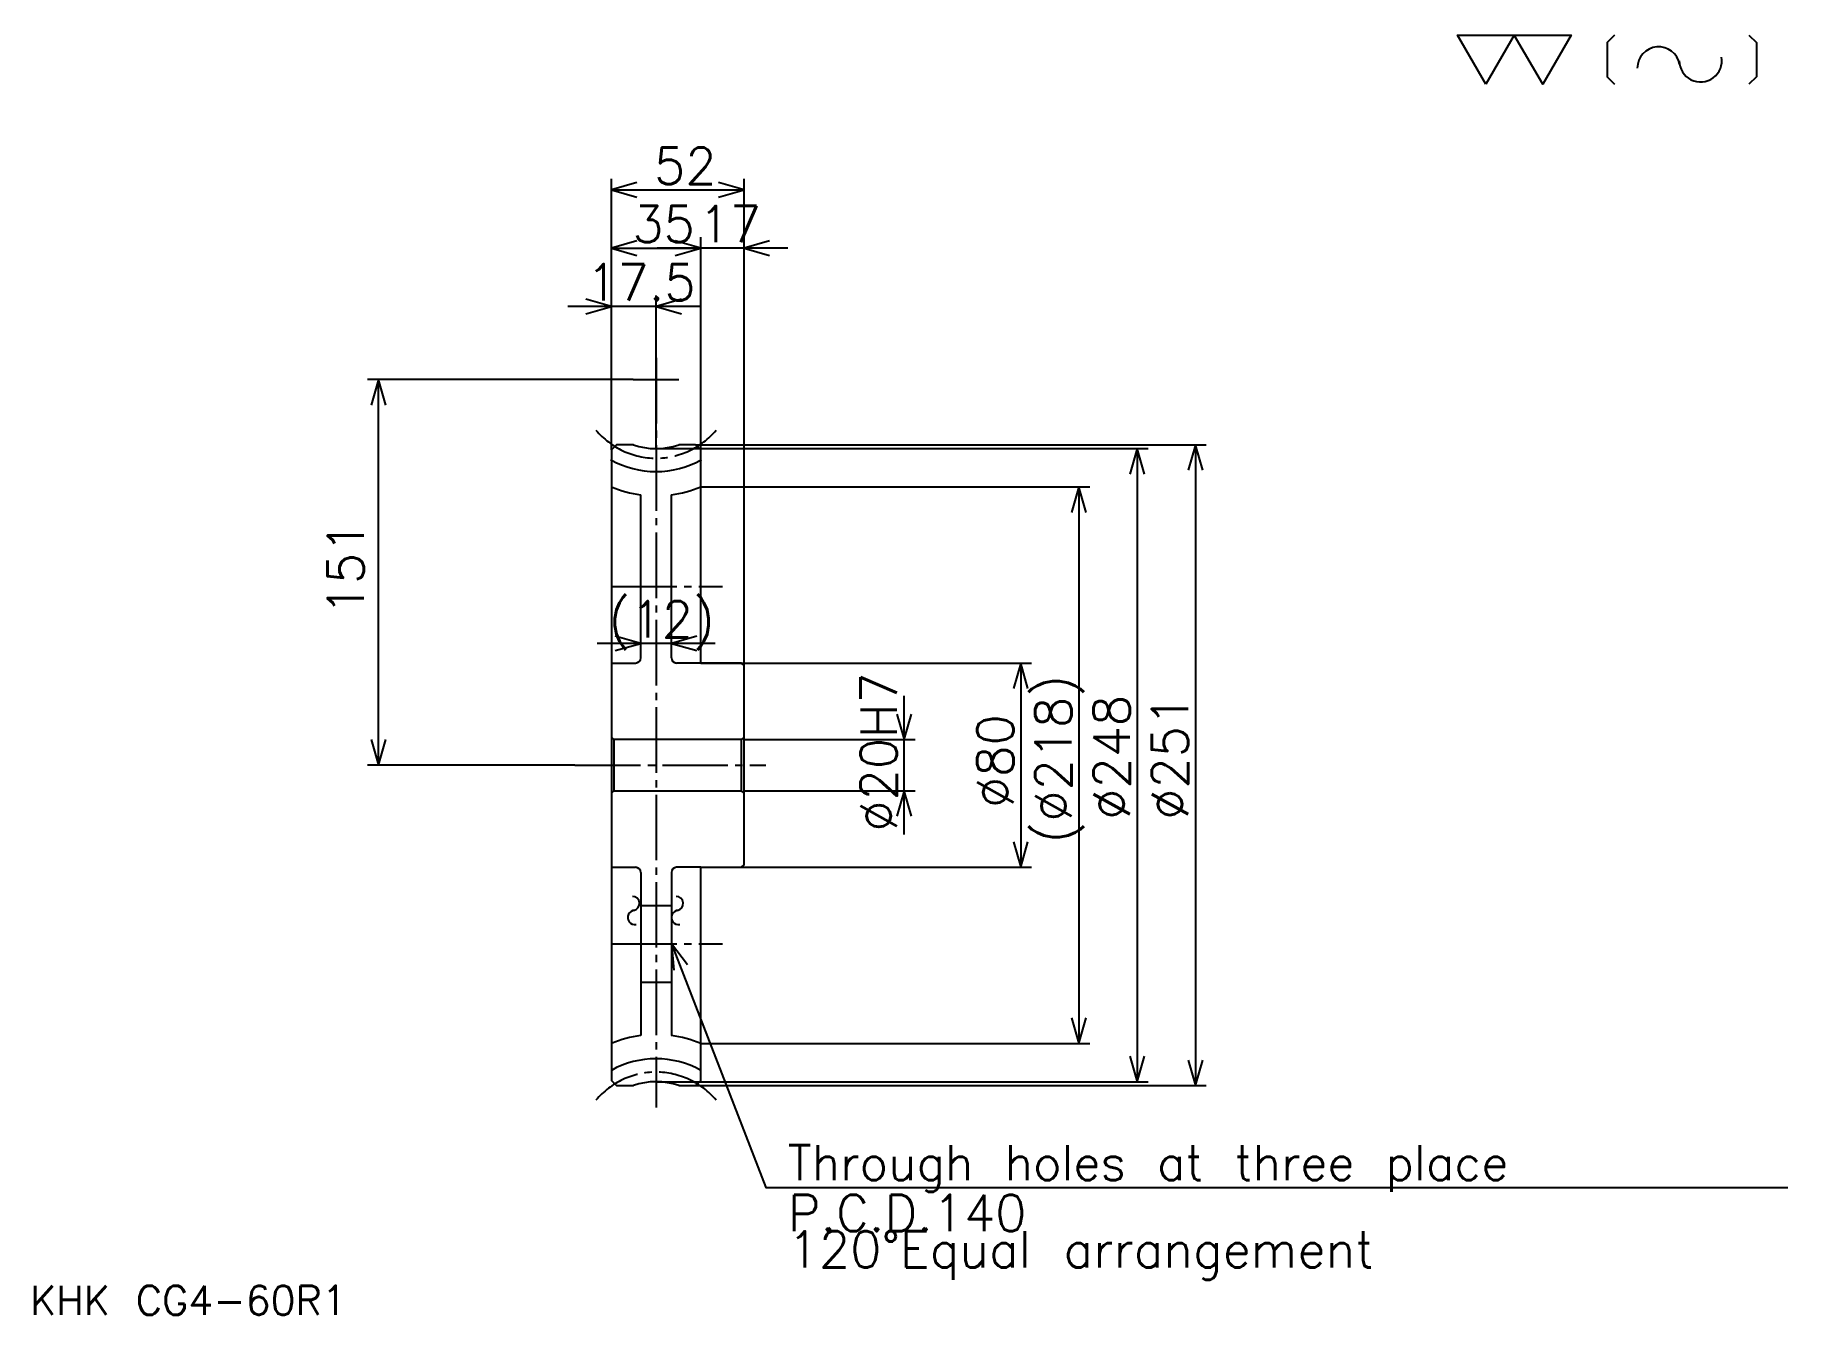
# Model space of a CAD drawing. Extents: x 30 to 717, y 31 to 533.
import ezdxf

# ---------------------------------------------------------------- set-up
doc = ezdxf.new("R2010")
doc.units = 0
doc.linetypes.add('DASHDOT', pattern=[34.227274, 25.670455, -2.852273, 2.852273, -2.852273])
doc.layers.get('0').update_dxf_attribs({"linetype": 'CONTINUOUS'})
doc.layers.add('DASHDOT', color=6, linetype='DASHDOT')
doc.styles.add('KANJI', font='TXT', dxfattribs={"bigfont": 'BIGFONT'})

msp = doc.modelspace()

# ---------------------------------------------------------------- linework, layer by layer
at = {"color": 5}
for p, q in [((256.306824, 372.221588), (256.306824, 476.329529)), ((308.306824, 372.221588), (308.306824, 476.329529)), ((256.306824, 472.051147), (308.306824, 472.051147)), ((291.306824, 372.221588), (291.306824, 453.511353)), ((256.306824, 449.232941), (291.306824, 449.232941)), ((325.420471, 449.232941), (274.193176, 449.232941)), ((290.920471, 426.414764), (239.193192, 426.414764)), ((256.306824, 372.221588), (256.306824, 430.693176)), ((273.806824, 397.721588), (273.806824, 430.693176)), ((264.863647, 397.721588), (160.755707, 397.721588)), ((165.034103, 246.721588), (165.034103, 397.721588)), ((273.806824, 370.721588), (273.806824, 397.721588)), ((256.306824, 370.221588), (256.306824, 372.221588)), ((289.306824, 372.221588), (308.306824, 372.221588)), ((291.306824, 370.221588), (291.306824, 372.221588)), ((308.306824, 372.221588), (489.426147, 372.221588)), ((308.306824, 285.721588), (308.306824, 372.221588)), ((485.147736, 372.221588), (485.147736, 121.221588)), ((273.806824, 370.721588), (308.306824, 370.721588)), ((308.306824, 370.721588), (466.607971, 370.721588)), ((462.329529, 370.721588), (462.329529, 122.721588)), ((291.306824, 355.721588), (308.306824, 355.721588)), ((308.306824, 355.721588), (443.789795, 355.721588)), ((439.511353, 355.721588), (439.511353, 137.721588)), ((296.920471, 294.426147), (250.693192, 294.426147)), ((291.306824, 286.721588), (308.306824, 286.721588)), ((308.306824, 286.721588), (420.971588, 286.721588)), ((416.693176, 286.721588), (416.693176, 206.721588)), ((371.056824, 219.607956), (371.056824, 273.835236)), ((308.306824, 256.721588), (375.335236, 256.721588)), ((242.045456, 246.721588), (160.755707, 246.721588)), ((308.306824, 236.721588), (375.335236, 236.721588)), ((291.306824, 206.721588), (308.306824, 206.721588)), ((308.306824, 206.721588), (420.971588, 206.721588)), ((291.306824, 137.721588), (308.306824, 137.721588)), ((308.306824, 137.721588), (443.789795, 137.721588)), ((273.806824, 122.721588), (308.306824, 122.721588)), ((289.306824, 121.221588), (308.306824, 121.221588)), ((308.306824, 122.721588), (466.607971, 122.721588)), ((308.306824, 121.221588), (489.426147, 121.221588))]:
    msp.add_line(p, q, dxfattribs=at)
at = {"color": 4}
for p, q in [((267.806824, 288.721588), (267.806824, 352.618927)), ((279.806824, 288.721588), (279.806824, 352.618927)), ((291.306824, 286.721588), (281.806824, 286.721588)), ((308.306824, 257.721588), (307.306824, 256.721588)), ((256.306824, 235.721588), (257.306824, 236.721588)), ((308.306824, 235.721588), (307.306824, 236.721588)), ((291.306824, 206.721588), (281.806824, 206.721588)), ((267.806824, 204.721588), (267.806824, 140.824249)), ((279.806824, 204.721588), (279.806824, 140.824249)), ((267.806824, 191.721588), (279.806824, 191.721588)), ((267.806824, 161.721588), (279.806824, 161.721588))]:
    msp.add_line(p, q, dxfattribs=at)
at = {"color": 7}
for points in [[(598.977295, 513.409119), (587.853455, 532.690491), (632.348877, 532.690491), (621.225037, 513.409119), (610.101135, 532.690491), (598.977295, 513.409119)], [(649.405457, 532.690491), (646.439087, 529.724121), (646.439087, 516.375488), (649.405457, 513.409119)], [(702.058411, 532.690491), (705.02478, 529.724121), (705.02478, 516.375488), (702.058411, 513.409119)]]:
    msp.add_lwpolyline(points, dxfattribs=at)
at = {"color": 5}
for points in [[(266.289764, 474.903412), (256.306824, 472.051147), (266.289764, 469.198853)], [(298.323853, 469.198853), (308.306824, 472.051147), (298.323853, 474.903412)], [(266.289764, 452.085205), (256.306824, 449.232941), (266.289764, 446.380676)], [(281.323853, 446.380676), (291.306824, 449.232941), (281.323853, 452.085205)], [(281.323853, 446.380676), (291.306824, 449.232941), (281.323853, 452.085205)], [(318.289795, 452.085205), (308.306824, 449.232941), (318.289795, 446.380676)], [(246.323868, 423.5625), (256.306824, 426.414764), (246.323868, 429.267029)], [(283.789795, 429.267029), (273.806824, 426.414764), (283.789795, 423.5625)], [(167.886383, 387.738647), (165.034103, 397.721588), (162.181824, 387.738647)], [(488, 362.238647), (485.147736, 372.221588), (482.295471, 362.238647)], [(465.181824, 360.738647), (462.329529, 370.721588), (459.477264, 360.738647)], [(442.363647, 345.738647), (439.511353, 355.721588), (436.659088, 345.738647)], [(257.823883, 291.573853), (267.806824, 294.426147), (257.823883, 297.278412)], [(289.789795, 297.278412), (279.806824, 294.426147), (289.789795, 291.573853)], [(419.545471, 276.738647), (416.693176, 286.721588), (413.840881, 276.738647)], [(368.204559, 266.704529), (371.056824, 256.721588), (373.909088, 266.704529)], [(162.181824, 256.704529), (165.034103, 246.721588), (167.886383, 256.704529)], [(373.909088, 226.738632), (371.056824, 236.721588), (368.204559, 226.738632)], [(413.840881, 216.704544), (416.693176, 206.721588), (419.545471, 216.704544)], [(279.806824, 176.721588), (316.863647, 81.289764), (717.322754, 81.289764)], [(286.079254, 168.448059), (279.806824, 176.721588), (280.761536, 166.383148)], [(436.659088, 147.704544), (439.511353, 137.721588), (442.363647, 147.704544)], [(459.477264, 132.704544), (462.329529, 122.721588), (465.181824, 132.704544)], [(482.295471, 131.204544), (485.147736, 121.221588), (488, 131.204544)]]:
    msp.add_lwpolyline(points, dxfattribs=at)
at = {"color": 4}
for points in [[(264.932709, 372.221588), (258.306824, 372.221588), (256.306824, 370.221588), (256.306824, 235.721588)], [(282.680939, 121.221588), (289.306824, 121.221588), (291.306824, 123.221588), (291.306824, 206.721588), (307.306824, 206.721588), (308.306824, 207.721588), (308.306824, 285.721588), (307.306824, 286.721588), (291.306824, 286.721588), (291.306824, 370.221588), (289.306824, 372.221588), (282.680939, 372.221588)], [(256.306824, 286.721588), (265.806824, 286.721588)], [(256.306824, 257.721588), (257.306824, 256.721588), (257.306824, 236.721588), (307.306824, 236.721588), (307.306824, 256.721588), (257.306824, 256.721588)], [(256.306824, 235.721588), (256.306824, 123.221588), (258.306824, 121.221588), (264.932709, 121.221588)], [(256.306824, 206.721588), (265.806824, 206.721588)]]:
    msp.add_lwpolyline(points, dxfattribs=at)
at = {"color": 7}
for centre, radius, start, end in [((666.647461, 519.74707), 8.342898, 10, 180), ((683.079773, 522.644531), 8.342898, 180, 10), ((264.514435, 192.531525), 2.780966, 280, 90), ((281.648529, 192.531525), 2.780966, 280, 90), ((265.480255, 187.054092), 2.780966, 90, 280), ((282.614349, 187.054092), 2.780966, 90, 280)]:
    msp.add_arc(centre, radius, start, end, dxfattribs=at)
at = {"color": 4}
for centre, radius, start, end in [((273.806824, 397.721588), 27, 250.811863307, 289.188135217), ((273.806824, 397.721588), 36, 240.355550035, 299.644449965), ((273.806824, 397.721588), 45.5, 247.38013586, 262.422442363), ((273.806824, 397.721588), 45.5, 277.577557637, 292.61986414), ((265.806824, 288.721588), 2, 270, 0), ((281.806824, 288.721588), 2, 180, 270), ((265.806824, 204.721588), 2, 0, 90), ((281.806824, 204.721588), 2, 90, 180), ((273.806824, 95.721588), 45.5, 97.577557637, 112.61986414), ((273.806824, 95.721588), 45.5, 67.38013586, 82.422442363), ((273.806824, 95.721588), 36, 60.91470233, 119.08529767), ((273.806824, 95.721588), 27, 70.811864783, 109.188136693)]:
    msp.add_arc(centre, radius, start, end, dxfattribs=at)
at = {"layer": 'DASHDOT', "color": 7}
for p, q in [((273.806824, 406.278412), (273.806824, 112.664764)), ((264.863647, 397.721588), (282.75, 397.721588)), ((256.306824, 316.721588), (299.863647, 316.721588)), ((242.045456, 246.721588), (316.863647, 246.721588)), ((256.306824, 176.721588), (299.863647, 176.721588))]:
    msp.add_line(p, q, dxfattribs=at)
for centre, start, end in [((273.806824, 397.721588), 219.999996477, 320.000003523), ((273.806824, 95.721588), 39.999996477, 140.000003523)]:
    msp.add_arc(centre, 30.75, start, end, dxfattribs=at)

# ---------------------------------------------------------------- texts
at = {"color": 7, "style": 'KANJI'}
for s, height, p in [('52', 14.261364, (273.036926, 474.332947)), ('35', 14.261364, (264.536926, 451.514771)), ('17', 14.261364, (290.536926, 451.514771)), ('17.5', 14.261364, (246.517044, 428.696594)), ('(12)', 14.261364, (255.267044, 296.707947)), ('Through holes at three place', 13.69091, (325.420471, 84.142044)), ('P.C.D.140', 14.261364, (325.420471, 64.176132)), ('120%%dEqual arrangement', 14.261364, (325.420471, 49.914764)), ('KHK CG4-60R1', 11.409091, (28.522728, 31.375))]:
    msp.add_text(s, height=height, dxfattribs=at).set_placement(p)
for s, p in [('151', (159.329559, 305.464478)), ('%%c20H7', (368.204559, 220.694595)), ('(%%c218)', (436.659088, 216.059662)), ('%%c248', (459.477264, 225.329544)), ('%%c251', (482.295471, 225.329544)), ('%%c80', (413.840881, 229.964478))]:
    msp.add_text(s, height=14.261364, rotation=90, dxfattribs=at).set_placement(p)

doc.saveas('drawing.dxf')
